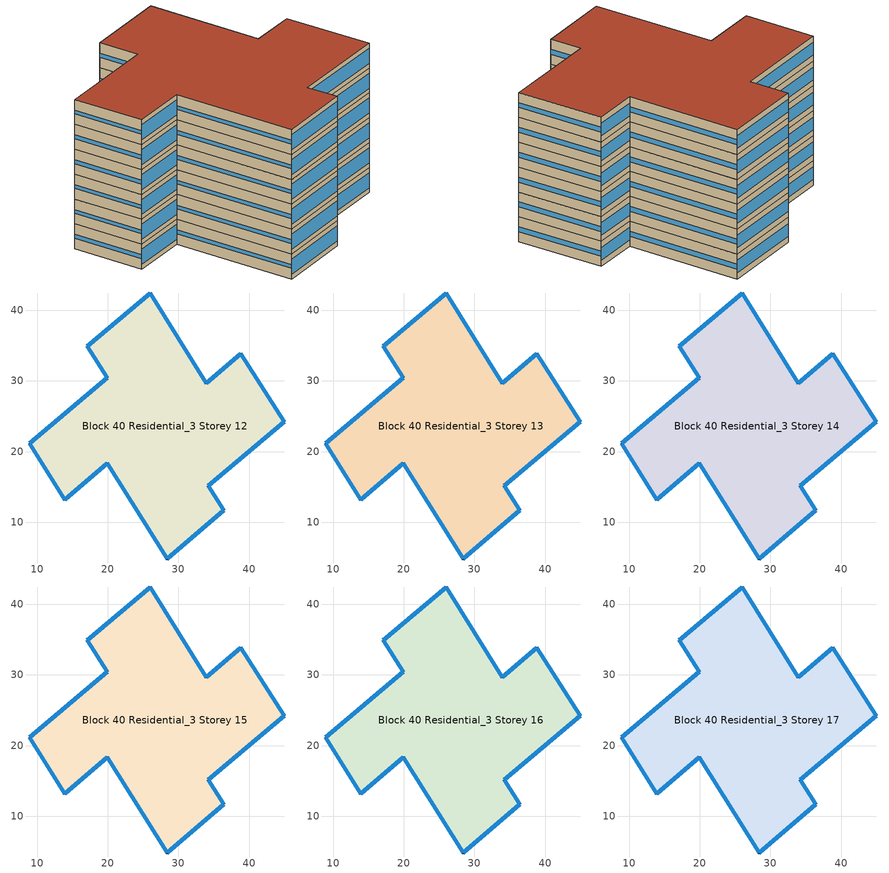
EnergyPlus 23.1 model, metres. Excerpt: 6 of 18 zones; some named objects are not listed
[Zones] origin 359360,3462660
Block 40 Residential_3 Storey 12
 floor outside (Project Floor): 38.83,33.85 44.98,24.23 34.2,15.17 36.44,11.7 28.44,4.83 19.96,18.36 13.89,13.23 8.96,21.16 19.93,30.44 17.14,34.91 26,42.44 33.92,29.7 z36
 wall outside (Project Wall): 8.96,21.16 13.89,13.23 19.96,18.36 28.44,4.83 36.44,11.7 34.2,15.17 44.98,24.23 38.83,33.85 33.92,29.7 26,42.44 17.14,34.91 19.93,30.44 8.96,21.16 z36:39
 window (Residential_west_window_construction): 8.96,21.16 13.89,13.23 / 19.97,18.35 28.44,4.83 / 17.14,34.91 19.93,30.44 z37.27:37.73
 window (Residential_south_window_construction): 13.9,13.23 19.96,18.35 / 28.45,4.83 36.43,11.7 / 34.21,15.18 44.98,24.22 z36.6:38.4
 window (Residential_east_window_construction): 36.44,11.71 34.2,15.17 / 44.98,24.23 38.83,33.84 / 33.91,29.7 26,42.44 z37.2:37.8
 window (Residential_north_window_construction): 38.83,33.84 33.92,29.7 / 25.99,42.44 17.14,34.92 / 19.93,30.44 8.96,21.17 z36.75:38.25
 roof outside (Project Ceiling): 36.44,11.7 34.2,15.17 44.98,24.23 38.83,33.85 33.92,29.7 26,42.44 17.14,34.91 19.93,30.44 8.96,21.16 13.89,13.23 19.96,18.36 28.44,4.83 z39
Block 40 Residential_3 Storey 13
 floor outside (Project Floor): 38.83,33.85 44.98,24.23 34.2,15.17 36.44,11.7 28.44,4.83 19.96,18.36 13.89,13.23 8.96,21.16 19.93,30.44 17.14,34.91 26,42.44 33.92,29.7 z39
 wall outside (Project Wall): 8.96,21.16 13.89,13.23 19.96,18.36 28.44,4.83 36.44,11.7 34.2,15.17 44.98,24.23 38.83,33.85 33.92,29.7 26,42.44 17.14,34.91 19.93,30.44 8.96,21.16 z39:42
 window (Residential_west_window_construction): 8.96,21.16 13.89,13.23 / 19.97,18.35 28.44,4.83 / 17.14,34.91 19.93,30.44 z40.27:40.73
 window (Residential_south_window_construction): 13.9,13.23 19.96,18.35 / 28.45,4.83 36.43,11.7 / 34.21,15.18 44.98,24.22 z39.6:41.4
 window (Residential_east_window_construction): 36.44,11.71 34.2,15.17 / 44.98,24.23 38.83,33.84 / 33.91,29.7 26,42.44 z40.2:40.8
 window (Residential_north_window_construction): 38.83,33.84 33.92,29.7 / 25.99,42.44 17.14,34.92 / 19.93,30.44 8.96,21.17 z39.75:41.25
 roof outside (Project Ceiling): 36.44,11.7 34.2,15.17 44.98,24.23 38.83,33.85 33.92,29.7 26,42.44 17.14,34.91 19.93,30.44 8.96,21.16 13.89,13.23 19.96,18.36 28.44,4.83 z42
Block 40 Residential_3 Storey 14
 floor outside (Project Floor): 38.83,33.85 44.98,24.23 34.2,15.17 36.44,11.7 28.44,4.83 19.96,18.36 13.89,13.23 8.96,21.16 19.93,30.44 17.14,34.91 26,42.44 33.92,29.7 z42
 wall outside (Project Wall): 8.96,21.16 13.89,13.23 19.96,18.36 28.44,4.83 36.44,11.7 34.2,15.17 44.98,24.23 38.83,33.85 33.92,29.7 26,42.44 17.14,34.91 19.93,30.44 8.96,21.16 z42:45
 window (Residential_west_window_construction): 8.96,21.16 13.89,13.23 / 19.97,18.35 28.44,4.83 / 17.14,34.91 19.93,30.44 z43.27:43.73
 window (Residential_south_window_construction): 13.9,13.23 19.96,18.35 / 28.45,4.83 36.43,11.7 / 34.21,15.18 44.98,24.22 z42.6:44.4
 window (Residential_east_window_construction): 36.44,11.71 34.2,15.17 / 44.98,24.23 38.83,33.84 / 33.91,29.7 26,42.44 z43.2:43.8
 window (Residential_north_window_construction): 38.83,33.84 33.92,29.7 / 25.99,42.44 17.14,34.92 / 19.93,30.44 8.96,21.17 z42.75:44.25
 roof outside (Project Ceiling): 36.44,11.7 34.2,15.17 44.98,24.23 38.83,33.85 33.92,29.7 26,42.44 17.14,34.91 19.93,30.44 8.96,21.16 13.89,13.23 19.96,18.36 28.44,4.83 z45
Block 40 Residential_3 Storey 15
 floor outside (Project Floor): 38.83,33.85 44.98,24.23 34.2,15.17 36.44,11.7 28.44,4.83 19.96,18.36 13.89,13.23 8.96,21.16 19.93,30.44 17.14,34.91 26,42.44 33.92,29.7 z45
 wall outside (Project Wall): 8.96,21.16 13.89,13.23 19.96,18.36 28.44,4.83 36.44,11.7 34.2,15.17 44.98,24.23 38.83,33.85 33.92,29.7 26,42.44 17.14,34.91 19.93,30.44 8.96,21.16 z45:48
 window (Residential_west_window_construction): 8.96,21.16 13.89,13.23 / 19.97,18.35 28.44,4.83 / 17.14,34.91 19.93,30.44 z46.27:46.73
 window (Residential_south_window_construction): 13.9,13.23 19.96,18.35 / 28.45,4.83 36.43,11.7 / 34.21,15.18 44.98,24.22 z45.6:47.4
 window (Residential_east_window_construction): 36.44,11.71 34.2,15.17 / 44.98,24.23 38.83,33.84 / 33.91,29.7 26,42.44 z46.2:46.8
 window (Residential_north_window_construction): 38.83,33.84 33.92,29.7 / 25.99,42.44 17.14,34.92 / 19.93,30.44 8.96,21.17 z45.75:47.25
 roof outside (Project Ceiling): 36.44,11.7 34.2,15.17 44.98,24.23 38.83,33.85 33.92,29.7 26,42.44 17.14,34.91 19.93,30.44 8.96,21.16 13.89,13.23 19.96,18.36 28.44,4.83 z48
Block 40 Residential_3 Storey 16
 floor outside (Project Floor): 38.83,33.85 44.98,24.23 34.2,15.17 36.44,11.7 28.44,4.83 19.96,18.36 13.89,13.23 8.96,21.16 19.93,30.44 17.14,34.91 26,42.44 33.92,29.7 z48
 wall outside (Project Wall): 8.96,21.16 13.89,13.23 19.96,18.36 28.44,4.83 36.44,11.7 34.2,15.17 44.98,24.23 38.83,33.85 33.92,29.7 26,42.44 17.14,34.91 19.93,30.44 8.96,21.16 z48:51
 window (Residential_west_window_construction): 8.96,21.16 13.89,13.23 / 19.97,18.35 28.44,4.83 / 17.14,34.91 19.93,30.44 z49.27:49.73
 window (Residential_south_window_construction): 13.9,13.23 19.96,18.35 / 28.45,4.83 36.43,11.7 / 34.21,15.18 44.98,24.22 z48.6:50.4
 window (Residential_east_window_construction): 36.44,11.71 34.2,15.17 / 44.98,24.23 38.83,33.84 / 33.91,29.7 26,42.44 z49.2:49.8
 window (Residential_north_window_construction): 38.83,33.84 33.92,29.7 / 25.99,42.44 17.14,34.92 / 19.93,30.44 8.96,21.17 z48.75:50.25
 roof outside (Project Ceiling): 36.44,11.7 34.2,15.17 44.98,24.23 38.83,33.85 33.92,29.7 26,42.44 17.14,34.91 19.93,30.44 8.96,21.16 13.89,13.23 19.96,18.36 28.44,4.83 z51
Block 40 Residential_3 Storey 17
 floor outside (Project Floor): 38.83,33.85 44.98,24.23 34.2,15.17 36.44,11.7 28.44,4.83 19.96,18.36 13.89,13.23 8.96,21.16 19.93,30.44 17.14,34.91 26,42.44 33.92,29.7 z51
 wall outside (Project Wall): 8.96,21.16 13.89,13.23 19.96,18.36 28.44,4.83 36.44,11.7 34.2,15.17 44.98,24.23 38.83,33.85 33.92,29.7 26,42.44 17.14,34.91 19.93,30.44 8.96,21.16 z51:54
 window (Residential_west_window_construction): 8.96,21.16 13.89,13.23 / 19.97,18.35 28.44,4.83 / 17.14,34.91 19.93,30.44 z52.27:52.73
 window (Residential_south_window_construction): 13.9,13.23 19.96,18.35 / 28.45,4.83 36.43,11.7 / 34.21,15.18 44.98,24.22 z51.6:53.4
 window (Residential_east_window_construction): 36.44,11.71 34.2,15.17 / 44.98,24.23 38.83,33.84 / 33.91,29.7 26,42.44 z52.2:52.8
 window (Residential_north_window_construction): 38.83,33.84 33.92,29.7 / 25.99,42.44 17.14,34.92 / 19.93,30.44 8.96,21.17 z51.75:53.25
 roof outside (Project Flat Roof): 36.44,11.7 34.2,15.17 44.98,24.23 38.83,33.85 33.92,29.7 26,42.44 17.14,34.91 19.93,30.44 8.96,21.16 13.89,13.23 19.96,18.36 28.44,4.83 z54
[Building]
Building_1: North Axis=0; Terrain=City; Loads Convergence Tolerance Value=0.04; Temperature Convergence Tolerance Value=0.4; Solar Distribution=FullExterior; Maximum Number of Warmup Days=25; Minimum Number of Warmup Days=6
[Site:Location]
CHN Design_Conditions: Latitude=30; Longitude=114; Time Zone=8; Elevation=12
[SIZINGPERIOD:DESIGNDAY] Day of Month=21; DryBulb Temperature Range Modifier Type=DefaultMultipliers; Humidity Condition Type=Wetbulb; Barometric Pressure=101181; Rain Indicator=No; Snow Indicator=No; Daylight Saving Time Indicator=No; Sky Clearness=0; Begin Environment Reset Mode=FullResetAtBeginEnvironment
Name | Month | Day Type | Maximum DryBulb Temperature | Daily DryBulb Temperature Range | Wetbulb or DewPoint at Maximum DryBulb | Wind Speed | Wind Direction | Solar Model Indicator | ASHRAE Clear Sky Optical Depth for Beam Irradiance taub | ASHRAE Clear Sky Optical Depth for Diffuse Irradiance taud
Ann Htg 99.6% Condns DB | 1 | WinterDesignDay | -10 | 0 | -4.8 | 1 | 340 | ASHRAEClearSky | 0 | 0
Ann Clg .4% Condns DB=>MWB | 7 | SummerDesignDay | 40 | 6.6 | 27.1 | 3.5 | 220 | ASHRAETau | 0.781 | 1.413
[MATERIAL]
DefaultMaterial: Roughness=Rough; Thickness=0.1; Conductivity=0.1; Density=1000; Specific Heat=1000; Thermal Absorptance=0.9; Solar Absorptance=0.7; Visible Absorptance=0.7
[WINDOWMATERIAL:SIMPLEGLAZINGSYSTEM] UFactor=1.5; Solar Heat Gain Coefficient=0.4; Visible Transmittance=0.6
Residential_east_window; Residential_south_window; Residential_west_window; Residential_north_window
[CONSTRUCTION]
Project Wall; Project Floor; Project Flat Roof; Project Ceiling: DefaultMaterial
Residential_east_window_construction: Residential_east_window
Residential_south_window_construction: Residential_south_window
Residential_west_window_construction: Residential_west_window
Residential_north_window_construction: Residential_north_window
[SPACE] Ceiling Height=autocalculate; Volume=autocalculate; Floor Area=autocalculate; Space Type=Residential
Name | Zone
Block 40 Residential_3 Storey 12_space | Block 40 Residential_3 Storey 12
Block 40 Residential_3 Storey 13_space | Block 40 Residential_3 Storey 13
Block 40 Residential_3 Storey 14_space | Block 40 Residential_3 Storey 14
Block 40 Residential_3 Storey 15_space | Block 40 Residential_3 Storey 15
Block 40 Residential_3 Storey 16_space | Block 40 Residential_3 Storey 16
Block 40 Residential_3 Storey 17_space | Block 40 Residential_3 Storey 17
[SPACELIST]
Residential: Block 40 Residential_3 Storey 0_space, Block 40 Residential_3 Storey 1_space, Block 40 Residential_3 Storey 2_space, Block 40 Residential_3 Storey 3_space, Block 40 Residential_3 Storey 4_space, Block 40 Residential_3 Storey 5_space, Block 40 Residential_3 Storey 6_space, Block 40 Residential_3 Storey 7_space, Block 40 Residential_3 Storey 8_space, Block 40 Residential_3 Storey 9_space, Block 40 Residential_3 Storey 10_space, Block 40 Residential_3 Storey 11_space, Block 40 Residential_3 Storey 12_space, Block 40 Residential_3 Storey 13_space, Block 40 Residential_3 Storey 14_space, Block 40 Residential_3 Storey 15_space, Block 40 Residential_3 Storey 16_space, Block 40 Residential_3 Storey 17_space
[ZONE] Type=1; Multiplier=1; Ceiling Height=autocalculate; Volume=autocalculate; Floor Area=autocalculate; Part of Total Floor Area=Yes
Block 40 Residential_3 Storey 12; Block 40 Residential_3 Storey 13; Block 40 Residential_3 Storey 14; Block 40 Residential_3 Storey 15; Block 40 Residential_3 Storey 16; Block 40 Residential_3 Storey 17
[PEOPLE]
People_for_residential: Zone or ZoneList or Space or SpaceList=Residential; Number of People Schedule=SeasonalSchedule_Schedule_residential_people; Number of People Calculation Method=People/Area; People per Floor Area=0.04; Fraction Radiant=0.3; Sensible Heat Fraction=autocalculate; Activity Level Schedule=SeasonalSchedule_Schedule_residential_activity; Carbon Dioxide Generation Rate=3.82e-08; Enable ASHRAE 55 Comfort Warnings=No; Mean Radiant Temperature Calculation Type=ZoneAveraged; Clothing Insulation Calculation Method=ClothingInsulationSchedule; Cold Stress Temperature Threshold=15.56; Heat Stress Temperature Threshold=30
[LIGHTS]
Light_for_residential: Zone or ZoneList or Space or SpaceList=Residential; Schedule=SeasonalSchedule_residential_lighting; Design Level Calculation Method=Watts/Area; Watts per Zone Floor Area=5; Return Air Fraction=0; Fraction Radiant=0.32; Fraction Visible=0.25; Fraction Replaceable=1; EndUse Subcategory=General; Return Air Fraction Calculated from Plenum Temperature=No; Return Air Fraction Function of Plenum Temperature Coefficient 1=0; Return Air Fraction Function of Plenum Temperature Coefficient 2=0
[ELECTRICEQUIPMENT]
Equipment_for_residential: Zone or ZoneList or Space or SpaceList=Residential; Schedule=SeasonalSchedule_Schedule_residential_equipment; Design Level Calculation Method=Watts/Area; Watts per Zone Floor Area=3.8; Fraction Latent=0; Fraction Radiant=0; Fraction Lost=0; EndUse Subcategory=Electric Equipment
[DAYLIGHTING:CONTROLS] Illuminance Setpoint at Reference Point 1=300
Name | Zone or Space | Glare Calculation Daylighting Reference Point | Daylighting Reference Point 1
Dlight_Block 40 Residential_3 Storey 12 | Block 40 Residential_3 Storey 12 | Rpoint_Block 40 Residential_3 Storey 12 | Rpoint_Block 40 Residential_3 Storey 12
Dlight_Block 40 Residential_3 Storey 13 | Block 40 Residential_3 Storey 13 | Rpoint_Block 40 Residential_3 Storey 13 | Rpoint_Block 40 Residential_3 Storey 13
Dlight_Block 40 Residential_3 Storey 14 | Block 40 Residential_3 Storey 14 | Rpoint_Block 40 Residential_3 Storey 14 | Rpoint_Block 40 Residential_3 Storey 14
Dlight_Block 40 Residential_3 Storey 15 | Block 40 Residential_3 Storey 15 | Rpoint_Block 40 Residential_3 Storey 15 | Rpoint_Block 40 Residential_3 Storey 15
Dlight_Block 40 Residential_3 Storey 16 | Block 40 Residential_3 Storey 16 | Rpoint_Block 40 Residential_3 Storey 16 | Rpoint_Block 40 Residential_3 Storey 16
Dlight_Block 40 Residential_3 Storey 17 | Block 40 Residential_3 Storey 17 | Rpoint_Block 40 Residential_3 Storey 17 | Rpoint_Block 40 Residential_3 Storey 17
[HVACTEMPLATE:ZONE:IDEALLOADSAIRSYSTEM] Template Thermostat=Thermostat_for_residential; Maximum Heating Supply Air Temperature=50; Minimum Cooling Supply Air Temperature=13; Maximum Heating Supply Air Humidity Ratio=0.0156; Minimum Cooling Supply Air Humidity Ratio=0.0077; Heating Limit=NoLimit; Cooling Limit=NoLimit; Dehumidification Control Type=ConstantSensibleHeatRatio; Cooling Sensible Heat Ratio=0.7; Dehumidification Setpoint=60; Humidification Control Type=None; Humidification Setpoint=30; Outdoor Air Method=DetailedSpecification; Outdoor Air Flow Rate per Person=0.00944; Outdoor Air Flow Rate per Zone Floor Area=0; Outdoor Air Flow Rate per Zone=0; Design Specification Outdoor Air Object=Ventilation_for_residential; Demand Controlled Ventilation Type=None; Outdoor Air Economizer Type=NoEconomizer; Heat Recovery Type=None; Sensible Heat Recovery Effectiveness=0.7; Latent Heat Recovery Effectiveness=0.65
Block 40 Residential_3 Storey 12; Block 40 Residential_3 Storey 13; Block 40 Residential_3 Storey 14; Block 40 Residential_3 Storey 15; Block 40 Residential_3 Storey 16; Block 40 Residential_3 Storey 17
[DESIGNSPECIFICATION:OUTDOORAIR]
Ventilation_for_residential: Outdoor Air Method=Flow/Person; Outdoor Air Flow per Person=0.00833333; Outdoor Air Flow per Zone Floor Area=0; Outdoor Air Flow per Zone=0; Outdoor Air Flow Air Changes per Hour=0
[SCHEDULE:DAY:HOURLY]
Schedule_residential_lighting_weekday_hourly; Schedule_residential_lighting_holiday_hourly: 0.1, 0.1, 0.1, 0.1, 0.1, 0.8, 0.5, 0, 0, 0, 0, 0, 0, 0, 0, 0, 0, 0, 1, 1, 1, 1, 0.1, 0.1
Schedule_residential_equipment_weekday_hourly: 0.2, 0.2, 0.2, 0.2, 0.2, 0.2, 0.8, 0.8, 0.6, 0.6, 0.8, 0.8, 0.8, 0.5, 0.5, 0.5, 0.6, 0.9, 0.9, 0.9, 0.9, 0.9, 0.2, 0.2
Schedule_residential_equipment_holiday_hourly: 0.2, 0.2, 0.2, 0.2, 0.2, 0.2, 0.75, 1, 0.5, 0.3, 0.5, 0.8, 0.5, 0.25, 0.25, 0.25, 0.25, 0.5, 0.9, 0.8, 0.75, 0.5, 0.2, 0.2
Schedule_residential_people_weekday_hourly: 1, 1, 1, 1, 1, 1, 0.5, 0.5, 0, 0, 0, 0, 0, 0, 0, 0, 0, 0, 0, 0, 0.5, 1, 1, 1
Schedule_residential_people_holiday_hourly: 0.5, 0.5, 0.5, 0.5, 0.5, 0.5, 0.5, 0.5, 0.5, 0.5, 0.5, 0.5, 0.5, 0.5, 0.5, 0.5, 0.5, 0.5, 0.5, 0.5, 0.5, 0.5, 0.5, 0.5
Schedule_residential_activity_weekday_hourly; Schedule_residential_activity_holiday_hourly: 108, 108, 108, 108, 108, 108, 108, 108, 108, 108, 108, 108, 108, 108, 108, 108, 108, 108, 108, 108, 108, 108, 108, 108
[SCHEDULE:WEEK:DAILY]
Schedule_residential_lighting_weekly: Schedule_residential_lighting_holiday_hourly, Schedule_residential_lighting_weekday_hourly, Schedule_residential_lighting_weekday_hourly, Schedule_residential_lighting_weekday_hourly, Schedule_residential_lighting_weekday_hourly, Schedule_residential_lighting_weekday_hourly, Schedule_residential_lighting_holiday_hourly, Schedule_residential_lighting_holiday_hourly, Schedule_residential_lighting_weekday_hourly, Schedule_residential_lighting_weekday_hourly, Schedule_residential_lighting_holiday_hourly, Schedule_residential_lighting_holiday_hourly
Schedule_residential_equipment_weekly: Schedule_residential_equipment_holiday_hourly, Schedule_residential_equipment_weekday_hourly, Schedule_residential_equipment_weekday_hourly, Schedule_residential_equipment_weekday_hourly, Schedule_residential_equipment_weekday_hourly, Schedule_residential_equipment_weekday_hourly, Schedule_residential_equipment_holiday_hourly, Schedule_residential_equipment_holiday_hourly, Schedule_residential_equipment_weekday_hourly, Schedule_residential_equipment_weekday_hourly, Schedule_residential_equipment_holiday_hourly, Schedule_residential_equipment_holiday_hourly
Schedule_residential_people_weekly: Schedule_residential_people_holiday_hourly, Schedule_residential_people_weekday_hourly, Schedule_residential_people_weekday_hourly, Schedule_residential_people_weekday_hourly, Schedule_residential_people_weekday_hourly, Schedule_residential_people_weekday_hourly, Schedule_residential_people_holiday_hourly, Schedule_residential_people_holiday_hourly, Schedule_residential_people_weekday_hourly, Schedule_residential_people_weekday_hourly, Schedule_residential_people_holiday_hourly, Schedule_residential_people_holiday_hourly
Schedule_residential_activity_weekly: Schedule_residential_activity_holiday_hourly, Schedule_residential_activity_weekday_hourly, Schedule_residential_activity_weekday_hourly, Schedule_residential_activity_weekday_hourly, Schedule_residential_activity_weekday_hourly, Schedule_residential_activity_weekday_hourly, Schedule_residential_activity_holiday_hourly, Schedule_residential_activity_holiday_hourly, Schedule_residential_activity_weekday_hourly, Schedule_residential_activity_weekday_hourly, Schedule_residential_activity_holiday_hourly, Schedule_residential_activity_holiday_hourly
[SCHEDULE:YEAR]
SeasonalSchedule_residential_lighting: Schedule_residential_lighting_weekly, 1, 1, 12, 31
SeasonalSchedule_Schedule_residential_equipment: Schedule_residential_equipment_weekly, 1, 1, 12, 31
SeasonalSchedule_Schedule_residential_people: Schedule_residential_people_weekly, 1, 1, 12, 31
SeasonalSchedule_Schedule_residential_activity: Schedule_residential_activity_weekly, 1, 1, 12, 31
